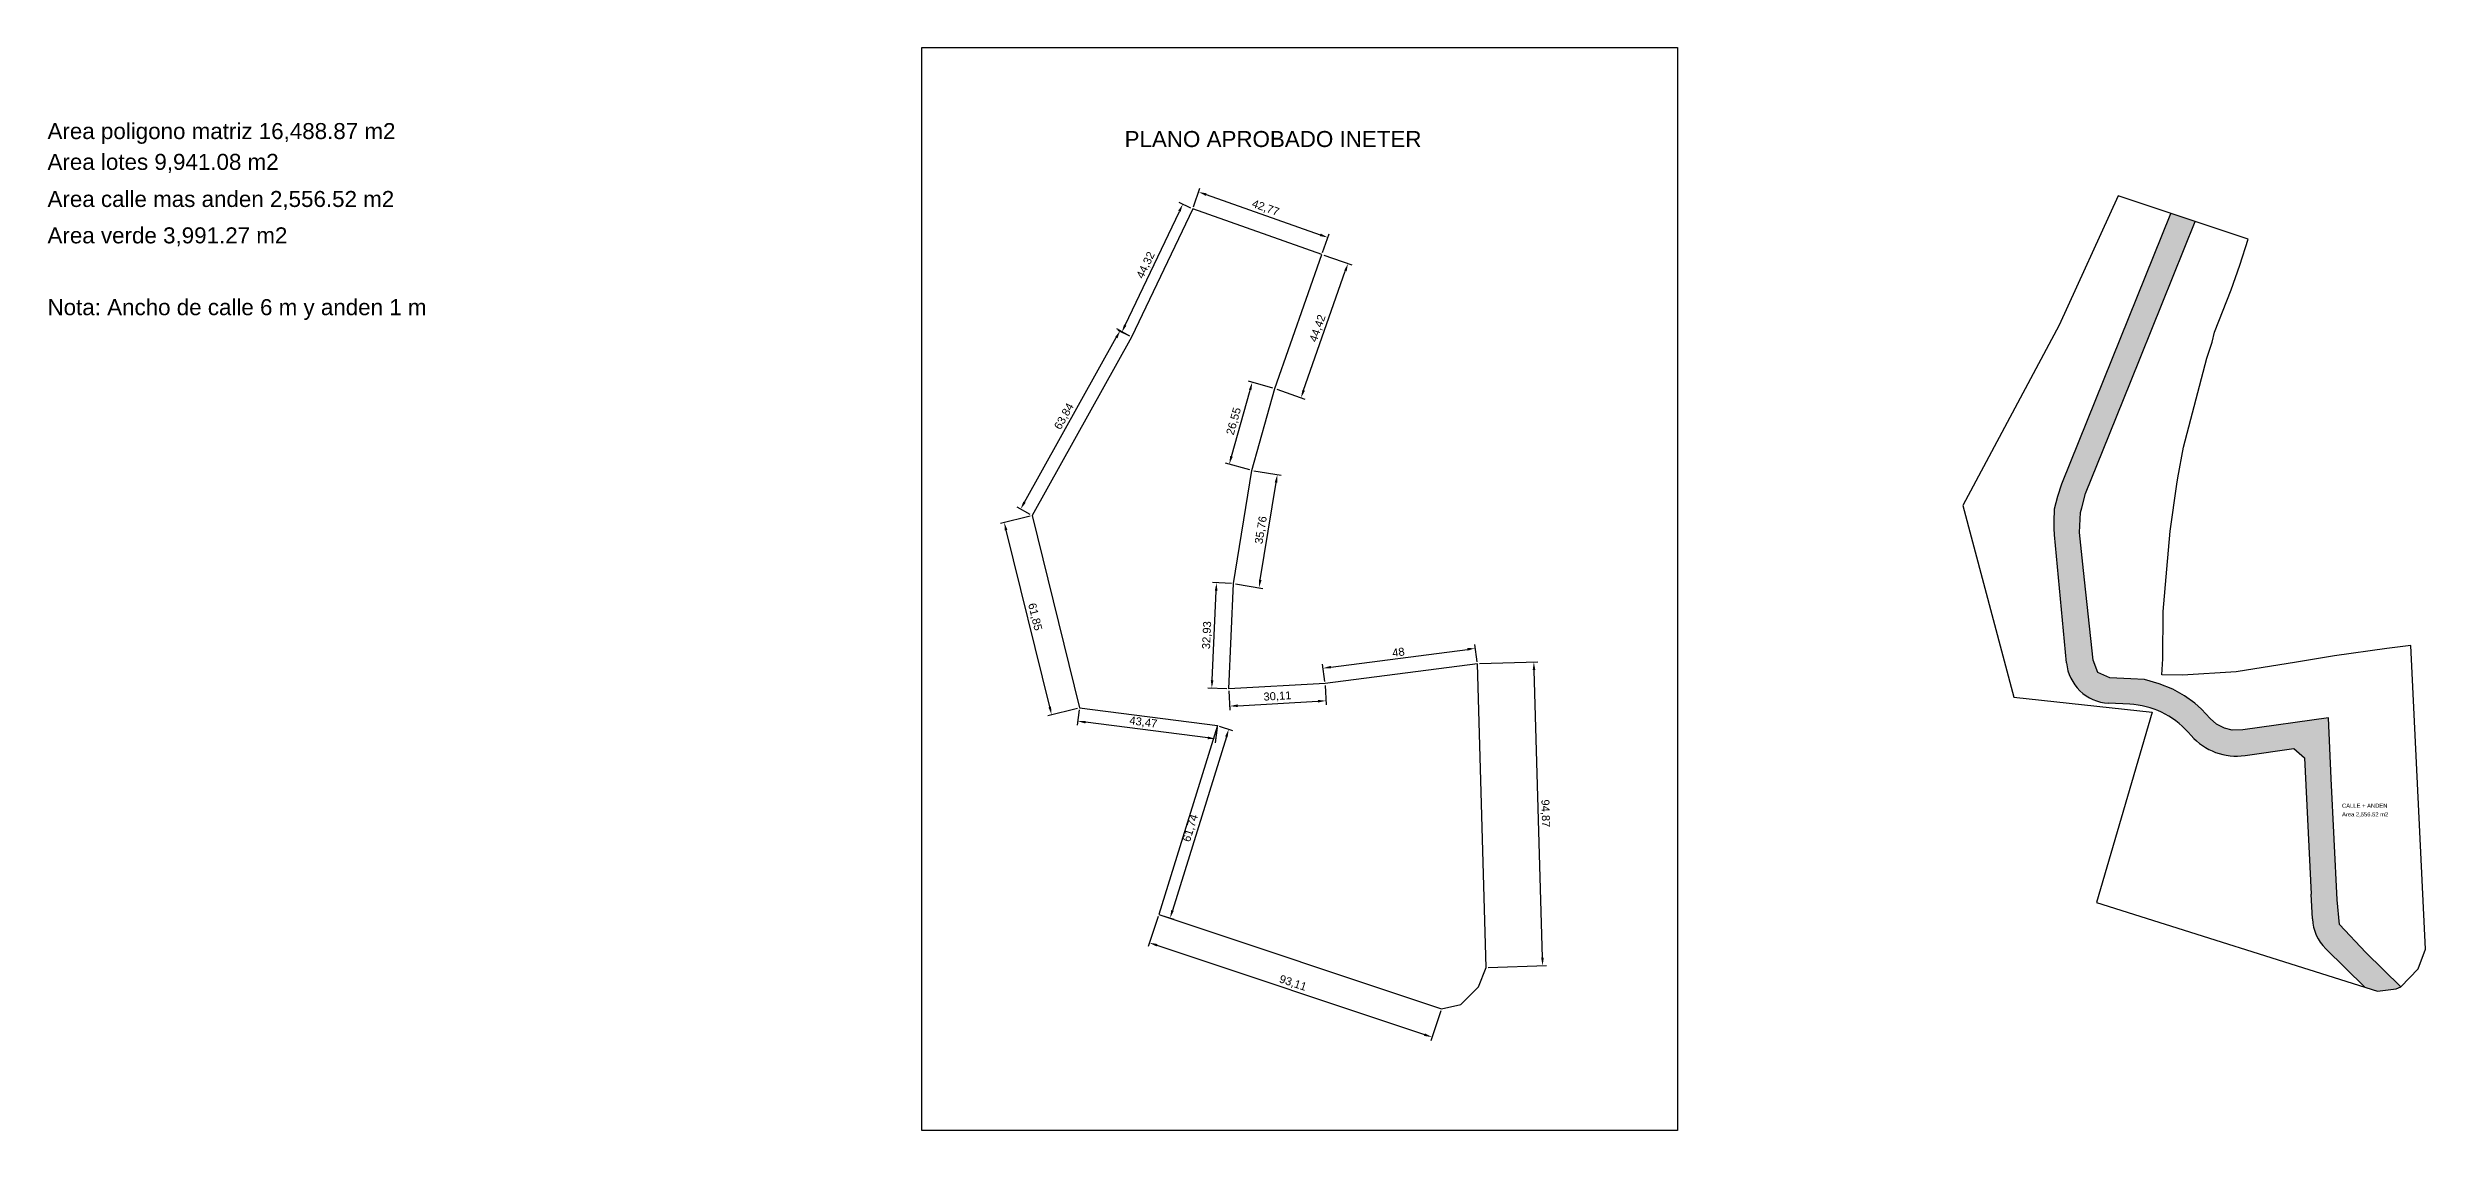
# Model space of a CAD drawing. Header units: metres. Extents: x 600780 to 602257, y 1303551 to 1303943.
# Drawn here: x 601514 to 602257, y 1303551 to 1303889 of the extents above; entities that cross this region are included whole.
import ezdxf

# ---------------------------------------------------------------- set-up
doc = ezdxf.new("R2010")
doc.units = ezdxf.units.M
doc.header["$LTSCALE"] = 0.0254
doc.header["$MEASUREMENT"] = 0
for name, color, linetype in [('ALINEACION CALLE', 4, 'Continuous'), ('COTAS', 7, 'Continuous'), ('poligono', 4, 'Continuous'), ('POLIGONO APROBADO', 2, 'Continuous'), ('POLIGONO LEVANTAMIENTO', 7, 'Continuous'), ('ROTULOS LOTES', 7, 'Continuous')]:
    doc.layers.add(name, color=color, linetype=linetype)
doc.styles.add('CURVAS', font='arial.ttf', dxfattribs={"height": 1})
doc.styles.get("Standard").update_dxf_attribs({"font": 'arial.ttf'})
doc.dimstyles.new('ISO-25', dxfattribs={"dimtxt": 2.5, "dimasz": 2.5, "dimexe": 1.25, "dimexo": 0.625, "dimtad": 1, "dimtxsty": 'Standard', "dimcen": 2.5, "dimadec": 0, "dimazin": 0, "dimtfac": 1, "dimtmove": 0, "dimatfit": 3, "dimfxl": 1, "dimarcsym": 0})

# ---------------------------------------------------------------- blocks, each defined once
blk = doc.blocks.new('*D723')
at = {"layer": 'COTAS', "color": 0, "lineweight": -2, "transparency": 16777216}
for p, q in [((601871.43, 1303838.71), (601867.78, 1303840.45)), ((601850.92, 1303802.16), (601867.84, 1303837.66)), ((601852.37, 1303798.7), (601848.72, 1303800.44))]:
    blk.add_line(p, q, dxfattribs=at)
at = {"layer": 'COTAS', "color": 0, "transparency": 16777216}
for points in [[(601867.46, 1303837.84), (601868.21, 1303837.48), (601868.91, 1303839.91)], [(601850.55, 1303802.34), (601851.3, 1303801.98), (601849.85, 1303799.9)]]:
    blk.add_solid(points, dxfattribs=at)
at = {"layer": 'Defpoints', "color": 0, "transparency": 16777216}
for p in [(601868.91, 1303839.91), (601872, 1303838.44), (601852.93, 1303798.43)]:
    blk.add_point(p, dxfattribs=at)
at = {"layer": 'COTAS', "color": 0, "transparency": 16777216, "insert": (601857.46, 1303820.82), "char_height": 2.5, "attachment_point": 5, "rotation": 64.52372}
blk.add_mtext('44,32', dxfattribs=at)
blk = doc.blocks.new('*D724')
at = {"layer": 'COTAS', "color": 0, "lineweight": -2, "transparency": 16777216}
for p, q in [((601872.21, 1303839.03), (601874.27, 1303844.9)), ((601876.21, 1303842.89), (601911.84, 1303830.35)), ((601912.55, 1303824.83), (601914.62, 1303830.69))]:
    blk.add_line(p, q, dxfattribs=at)
at = {"layer": 'COTAS', "color": 0, "transparency": 16777216}
for points in [[(601876.35, 1303843.29), (601876.08, 1303842.5), (601873.86, 1303843.72)], [(601911.98, 1303830.74), (601911.7, 1303829.95), (601914.2, 1303829.52)]]:
    blk.add_solid(points, dxfattribs=at)
at = {"layer": 'Defpoints', "color": 0, "transparency": 16777216}
for p in [(601872, 1303838.44), (601912.34, 1303824.24), (601914.2, 1303829.52)]:
    blk.add_point(p, dxfattribs=at)
at = {"layer": 'COTAS', "color": 0, "transparency": 16777216, "insert": (601894.74, 1303838.63), "char_height": 2.5, "attachment_point": 5, "rotation": 340.60012}
blk.add_mtext('42,77', dxfattribs=at)
blk = doc.blocks.new('*D725')
at = {"layer": 'COTAS', "color": 0, "lineweight": -2, "transparency": 16777216}
for p, q in [((601861.21, 1303617.55), (601858.07, 1303608.15)), ((601860.84, 1303608.54), (601944.42, 1303580.65)), ((601949.53, 1303588.07), (601946.39, 1303578.67))]:
    blk.add_line(p, q, dxfattribs=at)
at = {"layer": 'COTAS', "color": 0, "transparency": 16777216}
for points in [[(601860.97, 1303608.94), (601860.71, 1303608.15), (601858.47, 1303609.33)], [(601944.55, 1303581.04), (601944.28, 1303580.25), (601946.79, 1303579.85)]]:
    blk.add_solid(points, dxfattribs=at)
at = {"layer": 'Defpoints', "color": 0, "transparency": 16777216}
for p in [(601861.41, 1303618.14), (601949.73, 1303588.66), (601946.79, 1303579.85)]:
    blk.add_point(p, dxfattribs=at)
at = {"layer": 'COTAS', "color": 0, "transparency": 16777216, "insert": (601903.3, 1303596.61), "char_height": 2.5, "attachment_point": 5, "rotation": 341.543}
blk.add_mtext('93,11', dxfattribs=at)
blk = doc.blocks.new('*D726')
at = {"layer": 'COTAS', "color": 0, "lineweight": -2, "transparency": 16777216}
for p, q in [((601880.32, 1303676.92), (601884.46, 1303675.63)), ((601882.52, 1303673.61), (601865.69, 1303619.43)), ((601862, 1303617.96), (601866.15, 1303616.67))]:
    blk.add_line(p, q, dxfattribs=at)
at = {"layer": 'COTAS', "color": 0, "transparency": 16777216}
for points in [[(601882.13, 1303673.74), (601882.92, 1303673.49), (601883.27, 1303676)], [(601865.3, 1303619.55), (601866.09, 1303619.3), (601864.95, 1303617.04)]]:
    blk.add_solid(points, dxfattribs=at)
at = {"layer": 'Defpoints', "color": 0, "transparency": 16777216}
for p in [(601879.72, 1303677.1), (601861.41, 1303618.14), (601864.95, 1303617.04)]:
    blk.add_point(p, dxfattribs=at)
at = {"layer": 'COTAS', "color": 0, "transparency": 16777216, "insert": (601871.43, 1303645.08), "char_height": 2.5, "attachment_point": 5, "rotation": 72.74408}
blk.add_mtext('61,74', dxfattribs=at)
blk = doc.blocks.new('*D727')
at = {"layer": 'COTAS', "color": 0, "lineweight": -2, "transparency": 16777216}
for p, q in [((601961.56, 1303696.47), (601979.83, 1303697)), ((601981.27, 1303604.64), (601978.65, 1303694.47)), ((601964.33, 1303601.64), (601982.59, 1303602.18))]:
    blk.add_line(p, q, dxfattribs=at)
at = {"layer": 'COTAS', "color": 0, "transparency": 16777216}
for points in [[(601979.07, 1303694.48), (601978.23, 1303694.45), (601978.58, 1303696.96)], [(601981.69, 1303604.65), (601980.86, 1303604.63), (601981.34, 1303602.14)]]:
    blk.add_solid(points, dxfattribs=at)
at = {"layer": 'Defpoints', "color": 0, "transparency": 16777216}
for p in [(601960.94, 1303696.45), (601978.58, 1303696.96), (601963.71, 1303601.62)]:
    blk.add_point(p, dxfattribs=at)
at = {"layer": 'COTAS', "color": 0, "transparency": 16777216, "insert": (601982.08, 1303649.7), "char_height": 2.5, "attachment_point": 5, "rotation": 271.67213}
blk.add_mtext('94,87', dxfattribs=at)
blk = doc.blocks.new('*D728')
at = {"layer": 'COTAS', "color": 0, "lineweight": -2, "transparency": 16777216}
for p, q in [((601836.53, 1303682.02), (601835.92, 1303677.26)), ((601876.71, 1303673.29), (601838.55, 1303678.18)), ((601879.64, 1303676.48), (601879.03, 1303671.73))]:
    blk.add_line(p, q, dxfattribs=at)
at = {"layer": 'COTAS', "color": 0, "transparency": 16777216}
for points in [[(601838.61, 1303678.6), (601838.5, 1303677.77), (601836.07, 1303678.5)], [(601876.76, 1303673.7), (601876.66, 1303672.87), (601879.19, 1303672.97)]]:
    blk.add_solid(points, dxfattribs=at)
at = {"layer": 'Defpoints', "color": 0, "transparency": 16777216}
for p in [(601836.61, 1303682.64), (601836.07, 1303678.5), (601879.72, 1303677.1)]:
    blk.add_point(p, dxfattribs=at)
at = {"layer": 'COTAS', "color": 0, "transparency": 16777216, "insert": (601856.57, 1303678.02), "char_height": 2.5, "attachment_point": 5, "rotation": 352.68258}
blk.add_mtext('43,47', dxfattribs=at)
blk = doc.blocks.new('*D729')
at = {"layer": 'COTAS', "color": 0, "lineweight": -2, "transparency": 16777216}
for p, q in [((601821.2, 1303742.54), (601811.92, 1303740.25)), ((601827.33, 1303682.93), (601813.73, 1303738.13)), ((601836, 1303682.49), (601826.72, 1303680.2))]:
    blk.add_line(p, q, dxfattribs=at)
at = {"layer": 'COTAS', "color": 0, "transparency": 16777216}
for points in [[(601814.13, 1303738.23), (601813.32, 1303738.03), (601813.13, 1303740.55)], [(601827.74, 1303683.03), (601826.93, 1303682.83), (601827.93, 1303680.5)]]:
    blk.add_solid(points, dxfattribs=at)
at = {"layer": 'Defpoints', "color": 0, "transparency": 16777216}
for p in [(601821.81, 1303742.69), (601813.13, 1303740.55), (601836.61, 1303682.64)]:
    blk.add_point(p, dxfattribs=at)
at = {"layer": 'COTAS', "color": 0, "transparency": 16777216, "insert": (601822.6, 1303711.04), "char_height": 2.5, "attachment_point": 5, "rotation": 283.8434}
blk.add_mtext('61,85', dxfattribs=at)
blk = doc.blocks.new('*D721')
at = {"layer": 'COTAS', "color": 0, "lineweight": -2, "transparency": 16777216}
for p, q in [((601852.39, 1303798.74), (601848.27, 1303801.04)), ((601819.45, 1303746.87), (601848.14, 1303798.25)), ((601821.26, 1303743), (601817.14, 1303745.3))]:
    blk.add_line(p, q, dxfattribs=at)
at = {"layer": 'COTAS', "color": 0, "transparency": 16777216}
for points in [[(601847.78, 1303798.45), (601848.5, 1303798.04), (601849.36, 1303800.43)], [(601819.09, 1303747.07), (601819.82, 1303746.67), (601818.23, 1303744.69)]]:
    blk.add_solid(points, dxfattribs=at)
at = {"layer": 'Defpoints', "color": 0, "transparency": 16777216}
for p in [(601849.36, 1303800.43), (601852.93, 1303798.43), (601821.81, 1303742.69)]:
    blk.add_point(p, dxfattribs=at)
at = {"layer": 'COTAS', "color": 0, "transparency": 16777216, "insert": (601831.94, 1303773.6), "char_height": 2.5, "attachment_point": 5, "rotation": 60.82003}
blk.add_mtext('63,84', dxfattribs=at)
blk = doc.blocks.new('*D730')
at = {"layer": 'COTAS', "color": 0, "lineweight": -2, "transparency": 16777216}
for p, q in [((601915.2, 1303695.36), (601957.83, 1303700.93)), ((601960.86, 1303697.07), (601960.15, 1303702.49)), ((601913.26, 1303690.86), (601912.56, 1303696.28))]:
    blk.add_line(p, q, dxfattribs=at)
at = {"layer": 'COTAS', "color": 0, "transparency": 16777216}
for points in [[(601957.78, 1303701.34), (601957.89, 1303700.52), (601960.31, 1303701.25)], [(601915.14, 1303695.78), (601915.25, 1303694.95), (601912.72, 1303695.04)]]:
    blk.add_solid(points, dxfattribs=at)
at = {"layer": 'Defpoints', "color": 0, "transparency": 16777216}
for p in [(601960.31, 1303701.25), (601913.35, 1303690.24), (601960.94, 1303696.45)]:
    blk.add_point(p, dxfattribs=at)
at = {"layer": 'COTAS', "color": 0, "transparency": 16777216, "insert": (601936.27, 1303700.03), "char_height": 2.5, "attachment_point": 5, "rotation": 7.43686}
blk.add_mtext('48', dxfattribs=at)
blk = doc.blocks.new('*D731')
at = {"layer": 'COTAS', "color": 0, "lineweight": -2, "transparency": 16777216}
for p, q in [((601913.38, 1303689.61), (601913.71, 1303683.62)), ((601883.32, 1303687.94), (601883.65, 1303681.95)), ((601886.08, 1303683.33), (601911.15, 1303684.73))]:
    blk.add_line(p, q, dxfattribs=at)
at = {"layer": 'COTAS', "color": 0, "transparency": 16777216}
for points in [[(601886.05, 1303683.75), (601886.1, 1303682.92), (601883.58, 1303683.2)], [(601911.13, 1303685.15), (601911.17, 1303684.32), (601913.64, 1303684.87)]]:
    blk.add_solid(points, dxfattribs=at)
at = {"layer": 'Defpoints', "color": 0, "transparency": 16777216}
for p in [(601913.35, 1303690.24), (601883.28, 1303688.56), (601913.64, 1303684.87)]:
    blk.add_point(p, dxfattribs=at)
at = {"layer": 'COTAS', "color": 0, "transparency": 16777216, "insert": (601898.49, 1303686.16), "char_height": 2.5, "attachment_point": 5, "rotation": 3.19093}
blk.add_mtext('30,11', dxfattribs=at)
blk = doc.blocks.new('*D732')
at = {"layer": 'COTAS', "color": 0, "lineweight": -2, "transparency": 16777216}
for p, q in [((601884.13, 1303721.49), (601878.19, 1303721.76)), ((601878.08, 1303691.3), (601879.33, 1303719.2)), ((601882.66, 1303688.59), (601876.72, 1303688.85))]:
    blk.add_line(p, q, dxfattribs=at)
at = {"layer": 'COTAS', "color": 0, "transparency": 16777216}
for points in [[(601878.91, 1303719.22), (601879.75, 1303719.18), (601879.44, 1303721.7)], [(601877.67, 1303691.31), (601878.5, 1303691.28), (601877.97, 1303688.8)]]:
    blk.add_solid(points, dxfattribs=at)
at = {"layer": 'Defpoints', "color": 0, "transparency": 16777216}
for p in [(601879.44, 1303721.7), (601884.75, 1303721.46), (601883.28, 1303688.56)]:
    blk.add_point(p, dxfattribs=at)
at = {"layer": 'COTAS', "color": 0, "transparency": 16777216, "insert": (601876.58, 1303705.34), "char_height": 2.5, "attachment_point": 5, "rotation": 87.44251}
blk.add_mtext('32,93', dxfattribs=at)
blk = doc.blocks.new('*D733')
at = {"layer": 'COTAS', "color": 0, "lineweight": -2, "transparency": 16777216}
for p, q in [((601891.1, 1303756.66), (601899.68, 1303755.26)), ((601893.12, 1303722.64), (601898.05, 1303753)), ((601885.37, 1303721.36), (601893.95, 1303719.97))]:
    blk.add_line(p, q, dxfattribs=at)
at = {"layer": 'COTAS', "color": 0, "transparency": 16777216}
for points in [[(601897.64, 1303753.06), (601898.46, 1303752.93), (601898.45, 1303755.46)], [(601892.71, 1303722.7), (601893.53, 1303722.57), (601892.72, 1303720.17)]]:
    blk.add_solid(points, dxfattribs=at)
at = {"layer": 'Defpoints', "color": 0, "transparency": 16777216}
for p in [(601890.48, 1303756.76), (601898.45, 1303755.46), (601884.75, 1303721.46)]:
    blk.add_point(p, dxfattribs=at)
at = {"layer": 'COTAS', "color": 0, "transparency": 16777216, "insert": (601893.49, 1303738.16), "char_height": 2.5, "attachment_point": 5, "rotation": 80.77827}
blk.add_mtext('35,76', dxfattribs=at)
blk = doc.blocks.new('*D734')
at = {"layer": 'COTAS', "color": 0, "lineweight": -2, "transparency": 16777216}
for p, q in [((601884.11, 1303761.15), (601889.94, 1303781.89)), ((601897.07, 1303782.48), (601889.41, 1303784.64)), ((601889.88, 1303756.93), (601882.23, 1303759.08))]:
    blk.add_line(p, q, dxfattribs=at)
at = {"layer": 'COTAS', "color": 0, "transparency": 16777216}
for points in [[(601889.54, 1303782), (601890.34, 1303781.78), (601890.62, 1303784.3)], [(601883.71, 1303761.26), (601884.51, 1303761.03), (601883.43, 1303758.74)]]:
    blk.add_solid(points, dxfattribs=at)
at = {"layer": 'Defpoints', "color": 0, "transparency": 16777216}
for p in [(601890.62, 1303784.3), (601897.67, 1303782.31), (601890.48, 1303756.76)]:
    blk.add_point(p, dxfattribs=at)
at = {"layer": 'COTAS', "color": 0, "transparency": 16777216, "insert": (601884.98, 1303772.1), "char_height": 2.5, "attachment_point": 5, "rotation": 74.28971}
blk.add_mtext('26,55', dxfattribs=at)
blk = doc.blocks.new('*D722')
at = {"layer": 'COTAS', "color": 0, "lineweight": -2, "transparency": 16777216}
for p, q in [((601912.93, 1303824.03), (601921.7, 1303820.96)), ((601906.67, 1303781.81), (601919.69, 1303819.01)), ((601898.26, 1303782.11), (601907.03, 1303779.04))]:
    blk.add_line(p, q, dxfattribs=at)
at = {"layer": 'COTAS', "color": 0, "transparency": 16777216}
for points in [[(601919.3, 1303819.15), (601920.09, 1303818.88), (601920.52, 1303821.37)], [(601906.28, 1303781.95), (601907.07, 1303781.67), (601905.85, 1303779.45)]]:
    blk.add_solid(points, dxfattribs=at)
at = {"layer": 'Defpoints', "color": 0, "transparency": 16777216}
for p in [(601912.34, 1303824.24), (601920.52, 1303821.37), (601897.67, 1303782.31)]:
    blk.add_point(p, dxfattribs=at)
at = {"layer": 'COTAS', "color": 0, "transparency": 16777216, "insert": (601911.18, 1303801.12), "char_height": 2.5, "attachment_point": 5, "rotation": 70.7108}
blk.add_mtext('44,42', dxfattribs=at)

msp = doc.modelspace()

# ---------------------------------------------------------------- hatches: boundary and pattern name
at = {"layer": 'poligono'}
h = msp.add_hatch(dxfattribs=at)
h.set_pattern_fill('AR-SAND', color=256)
h.set_pattern_definition([(37.5, (0, 0), (-0.0629933581, 1.926823769), [0, -1.52, 0, -1.7, 0, -1.625]), (7.5, (0, 0), (1.7697767053, 2.8221460652), [0, -0.82, 0, -1.37, 0, -0.525]), (327.5, (-1.23, 0), (3.1141418618, 0.0056590535), [0, -0.5, 0, -1.8, 0, -2.35]), (317.5, (-1.23, 0), (3.0061266046, 0.877675565), [0, -0.25, 0, -1.18, 0, -1.35])])
h.paths.add_polyline_path([(602178.17965, 1303688.48517), (602173.94618, 1303690.1686), (602169.42365, 1303691.48199), (602165.11501, 1303691.76704), (602158.54336, 1303692.07412), (602154.77096, 1303693.74409), (602153.33954, 1303697.55376), (602150.33099, 1303725.57576), (602149.05745, 1303737.43777), (602149.37, 1303743.59894), (602149.76803, 1303745.071), (602150.98784, 1303749.57883), (602156.46984, 1303763.17187), (602165.01858, 1303784.36912), (602174.91651, 1303808.91184), (602185.22766, 1303834.47917), (602177.61783, 1303836.99906), (602143.5656, 1303752.56377), (602142.27326, 1303748.70958), (602141.25583, 1303744.78224), (602141.10928, 1303740.72791), (602141.11792, 1303738.69653), (602141.24708, 1303736.66515), (602144.99882, 1303696.75143, 0.376409763), (602158.41878, 1303684.07122), (602164.74159, 1303683.77576, -0.202101351), (602182.96409, 1303675.07363), (602183.93151, 1303673.98484, 0.251144218), (602200.78362, 1303667.79043), (602215.99387, 1303669.93179), (602219.40865, 1303667.10495), (602221.45287, 1303624.52592), (602221.82556, 1303616.76324, 0.188409725), (602225.9843, 1303607.46133), (602238.17384, 1303595.45283), (602242.21357, 1303594.17731), (602247.96657, 1303594.97631), (602249.43157, 1303595.59231), (602238.53871, 1303606.32339), (602230.33196, 1303614.98571), (602229.55078, 1303622.67848), (602228.64089, 1303641.63065), (602227.73099, 1303660.58282), (602226.82109, 1303679.53499), (602200.14331, 1303675.77917), (602196.75523, 1303675.69175), (602194.33977, 1303676.28028), (602191.88715, 1303677.55136), (602189.91186, 1303679.29855), (602187.15022, 1303682.25791), (602185.08836, 1303684.09382), (602181.8776, 1303686.42342)])

# ---------------------------------------------------------------- linework, layer by layer
at = {"layer": 'ALINEACION CALLE'}
for p, q in [((602143.5656, 1303752.56377), (602177.61783, 1303836.99906)), ((602144.99882, 1303696.75143), (602141.24708, 1303736.66515)), ((602164.74159, 1303683.77576), (602158.15396, 1303684.08359)), ((602215.99387, 1303669.93179), (602219.40865, 1303667.10495)), ((602221.82556, 1303616.76324), (602221.45287, 1303624.52592)), ((602238.17384, 1303595.45283), (602225.9843, 1303607.46133))]:
    msp.add_line(p, q, dxfattribs=at)
for points in [[(602142.27326, 1303748.70958), (602143.5656, 1303752.56377)], [(602141.24708, 1303736.66515), (602141.11792, 1303738.69653), (602141.10928, 1303740.72791), (602141.25583, 1303744.78224), (602142.27326, 1303748.70958)]]:
    msp.add_lwpolyline(points, dxfattribs=at)
for centre, radius, start, end in [((602158.93738, 1303698.06161), 14, 185.36981043, 266.67080621), ((602163.52796, 1303657.8041), 26, 41.62196729, 87.3245809), ((602198.13484, 1303686.60489), 19, 221.62196729, 278.01368449), ((602235.80945, 1303617.43461), 14, 182.74866672, 225.42866724)]:
    msp.add_arc(centre, radius, start, end, dxfattribs=at)
at = {"layer": 'poligono'}
msp.add_line((602182.96409, 1303675.07363), (602183.93151, 1303673.98484), dxfattribs=at)
msp.add_lwpolyline([(601787.37807, 1303888.79513), (602023.42772, 1303888.79513), (602023.42772, 1303550.73827), (601787.37807, 1303550.73827)], close=True, dxfattribs=at)
for points in [[(602249.43157, 1303595.59231), (602238.53871, 1303606.32339), (602230.33196, 1303614.98571), (602229.55078, 1303622.67848), (602228.64089, 1303641.63065), (602227.73099, 1303660.58282), (602226.82109, 1303679.53499), (602200.14331, 1303675.77917), (602196.75523, 1303675.69175), (602194.33977, 1303676.28028), (602191.88715, 1303677.55136), (602189.91186, 1303679.29855), (602187.15022, 1303682.25791), (602185.08836, 1303684.09382), (602181.8776, 1303686.42342), (602178.17965, 1303688.48517), (602173.94618, 1303690.1686), (602169.42365, 1303691.48199), (602165.11501, 1303691.76704), (602158.54336, 1303692.07412), (602154.77096, 1303693.74409), (602153.33954, 1303697.55376), (602150.33099, 1303725.57576), (602149.05745, 1303737.43777), (602149.37, 1303743.59894), (602149.76803, 1303745.071), (602150.98784, 1303749.57883), (602156.46984, 1303763.17187), (602165.01858, 1303784.36912), (602174.91651, 1303808.91184), (602185.22766, 1303834.47917)], [(602200.78362, 1303667.79043), (602215.99387, 1303669.93179)], [(602219.40865, 1303667.10495), (602221.45287, 1303624.52592)]]:
    msp.add_lwpolyline(points, dxfattribs=at)
at = {"layer": 'POLIGONO APROBADO'}
msp.add_lwpolyline([(601852.93379, 1303798.43286), (601821.80649, 1303742.69136), (601836.60529, 1303682.63786), (601879.72119, 1303677.10126), (601861.40679, 1303618.14076), (601949.72689, 1303588.66296), (601955.82019, 1303590.00576), (601961.34479, 1303595.51786), (601963.70599, 1303601.62376), (601960.93779, 1303696.44956), (601913.34549, 1303690.23726), (601883.28089, 1303688.56116), (601884.75049, 1303721.46296), (601890.48069, 1303756.75746), (601897.66939, 1303782.31446), (601912.34129, 1303824.23616), (601871.99749, 1303838.44336), (601852.93379, 1303798.43286)], dxfattribs=at)
at = {"layer": 'POLIGONO LEVANTAMIENTO'}
msp.add_lwpolyline([(602174.83357, 1303692.92531), (602175.08257, 1303697.91931), (602175.17757, 1303712.72031), (602176.34557, 1303725.99531), (602177.41057, 1303737.82031), (602179.46457, 1303752.51531), (602179.82457, 1303754.46731), (602181.60657, 1303764.06331), (602188.84457, 1303791.83231), (602190.56357, 1303796.82831), (602191.26357, 1303799.96131), (602196.47157, 1303813.15931), (602199.11757, 1303820.86231), (602201.72003, 1303829.01794), (602161.11879, 1303842.4625), (602142.69134, 1303802.10418), (602112.61694, 1303745.78763), (602128.54154, 1303686.02281), (602171.75387, 1303681.29735), (602154.37657, 1303621.91131), (602242.21357, 1303594.17731), (602247.96657, 1303594.97631), (602249.43157, 1303595.59231), (602254.87157, 1303601.19731), (602257.14657, 1303607.31331), (602252.59257, 1303702.16831), (602245.11357, 1303701.17631), (602228.72457, 1303698.87531), (602216.84957, 1303696.91931), (602198.02357, 1303693.90731), (602181.19857, 1303692.91331), (602174.83357, 1303692.92531)], dxfattribs=at)

# ---------------------------------------------------------------- texts
at = {"layer": 'ROTULOS LOTES', "style": 'CURVAS'}
for s, height, p in [('Area poligono matriz 16,488.87 m2', 5, (601514.22215, 1303860.23164)), ('PLANO APROBADO INETER', 5, (601850.72709, 1303857.75324)), ('Area lotes 9,941.08 m2', 5, (601514.22215, 1303850.61732)), ('Area calle mas anden 2,556.52 m2', 5, (601514.22215, 1303839.03313)), ('Area verde 3,991.27 m2', 5, (601514.22215, 1303827.67397)), ('Nota: Ancho de calle 6 m y anden 1 m', 5, (601514.22215, 1303805.25666)), ('CALLE + ANDEN', 1.3, (602231.09061, 1303651.47239)), ('Area 2,556.52 m2', 1.3, (602231.09061, 1303648.76799))]:
    msp.add_text(s, height=height, dxfattribs=at).set_placement(p)

# ---------------------------------------------------------------- dimensions: what is measured, and where the dimension line sits
at = {"layer": 'COTAS'}
for p1, p2, distance, picture, middle in [((601852.93379, 1303798.43286), (601871.99749, 1303838.44336), 3.41633, '*D723', (601857.46098, 1303820.82267)), ((601871.99749, 1303838.44336), (601912.34129, 1303824.23616), 5.59679, '*D724', (601894.73505, 1303838.62539)), ((601897.66939, 1303782.31446), (601912.34129, 1303824.23616), -8.66475, '*D722', (601911.17572, 1303801.11578)), ((601821.80649, 1303742.69136), (601852.93379, 1303798.43286), 4.09341, '*D721', (601831.93881, 1303773.59509)), ((601890.48069, 1303756.75746), (601897.66939, 1303782.31446), 7.32482, '*D734', (601884.97594, 1303772.09537)), ((601884.75049, 1303721.46296), (601890.48069, 1303756.75746), -8.07407, '*D733', (601893.48542, 1303738.15722)), ((601836.60529, 1303682.63786), (601821.80649, 1303742.69136), 8.93545, '*D729', (601822.59558, 1303711.03566)), ((601883.28089, 1303688.56116), (601884.75049, 1303721.46296), 5.31405, '*D732', (601876.58166, 1303705.34411)), ((601913.34549, 1303690.23726), (601960.93779, 1303696.44956), 4.84385, '*D730', (601936.26857, 1303700.03196)), ((601883.28089, 1303688.56116), (601913.34549, 1303690.23726), -5.37403, '*D731', (601898.49391, 1303686.1576)), ((601861.40679, 1303618.14076), (601949.72689, 1303588.66296), -9.2857, '*D725', (601903.30057, 1303596.61176))]:
    dim = msp.add_aligned_dim(p1=p1, p2=p2, distance=distance, dimstyle='ISO-25', dxfattribs=at)
    dim.commit()
    dim.dimension.update_dxf_attribs({"geometry": picture, "text_midpoint": middle})
for base, p1, p2, angle, picture, middle in [((601978.57646, 1303696.96448), (601963.70599, 1303601.62376), (601960.93779, 1303696.44956), 91.67213085, '*D727', (601979.95797, 1303649.64035)), ((601836.07435, 1303678.50319), (601879.72119, 1303677.10126), (601836.60529, 1303682.63786), 172.68257819, '*D728', (601856.30027, 1303675.90594)), ((601864.95177, 1303617.03962), (601879.72119, 1303677.10126), (601861.40679, 1303618.14076), 252.74408129, '*D726', (601873.46648, 1303644.45147))]:
    dim = msp.add_linear_dim(base=base, p1=p1, p2=p2, angle=angle, dimstyle='ISO-25', dxfattribs=at)
    dim.commit()
    dim.dimension.update_dxf_attribs({"geometry": picture, "text_midpoint": middle, "dimtype": 161})

doc.saveas('drawing.dxf')
